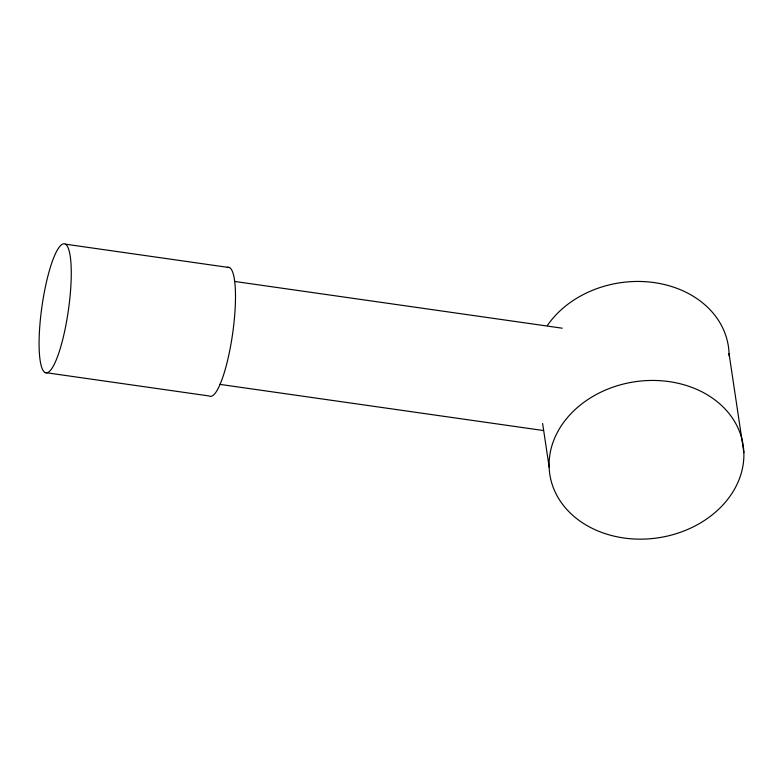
<?xml version="1.0" encoding="UTF-8"?>
<svg xmlns="http://www.w3.org/2000/svg" width="783" height="783" viewBox="0 0 783 783"><rect width="100%" height="100%" fill="white"/><g stroke="black" fill="none" stroke-linecap="round" stroke-linejoin="round"><path stroke-width="1.17" d="M65.39 244.169A65.185 13.36 -81.9 0 1 60.868 346.429A65.185 13.36 -81.9 0 1 39.287 334.468A65.185 13.36 -81.9 0 1 65.39 244.169L229.605 267.6M234.812 281.469L562.253 328.194M219.69 384.345L543.5 430.542M44.974 372.542L209.188 395.973A65.185 13.36 -81.9 0 0 232.708 333.069A65.185 13.36 -81.9 0 0 227.285 267.375M729.051 353.622L743.85 452.613A97.777 78.897 -8.5 0 1 600.13 531.833A97.777 78.897 -8.5 0 1 595.481 394.945A97.777 78.897 -8.5 0 1 743.85 452.613M542.629 423.515L549.128 466.981M547.337 325.552A97.777 78.897 -8.5 0 1 656.957 283.015A97.777 78.897 -8.5 0 1 729.09 355.903"/></g></svg>
